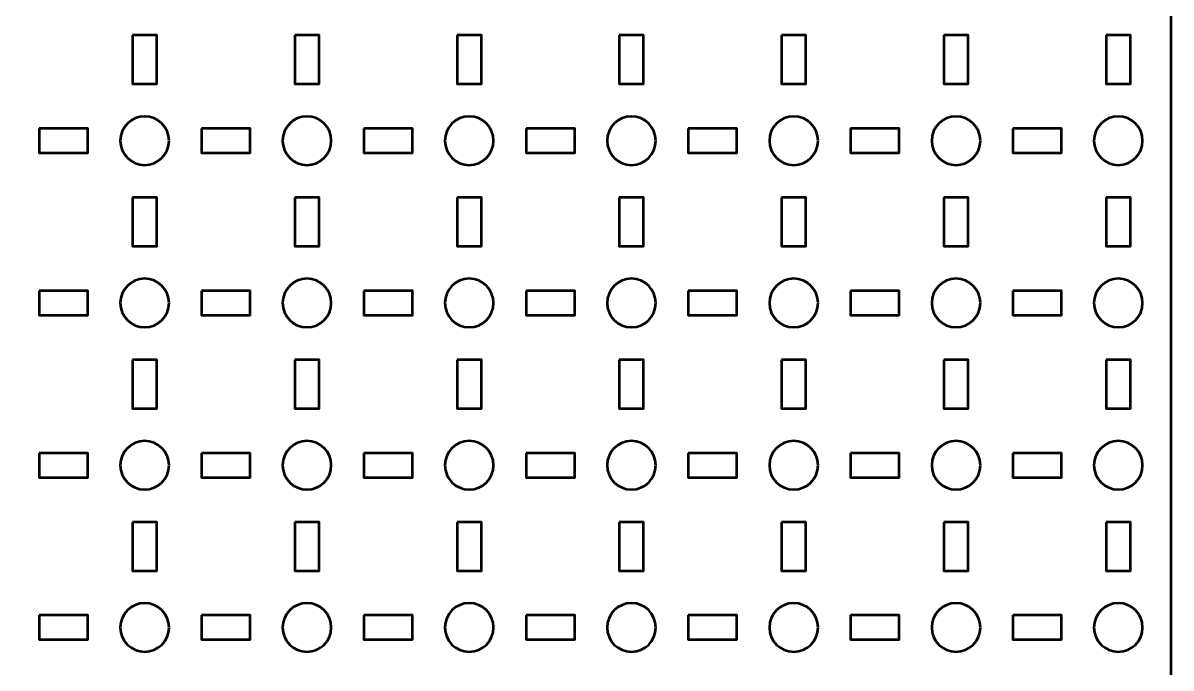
# Model space of a CAD drawing. Header units: centimetres. Extents: x -24.2 to 3.2, y -28.5 to 40.7.
# Drawn here: x -11 to 3.15, y 25.5 to 33.45 of the extents above; entities that cross this region are included whole.
import ezdxf

# ---------------------------------------------------------------- set-up
doc = ezdxf.new("R2010")
doc.units = ezdxf.units.CM
doc.header["$MEASUREMENT"] = 0
doc.layers.add('Layer 1', color=7, linetype='Continuous')

msp = doc.modelspace()

# ---------------------------------------------------------------- linework, layer by layer
at = {"layer": 'Layer 1', "lineweight": 53}
for points, knots in [([(-23.65008, 40.65002), (-23.65008, 40.65002), (2.6499, 40.65002), (2.6499, 40.65002), (2.6499, 40.65002), (2.9269, 40.65002), (3.14985, 40.42693), (3.14985, 40.14993), (3.14985, 40.14993), (3.14985, 40.14993), (3.14985, 13.84995), (3.14985, 13.84995), (3.14985, 13.84995), (3.14985, 13.57295), (2.9269, 13.35), (2.6499, 13.35), (2.6499, 13.35), (2.6499, 13.35), (-23.65008, 13.35), (-23.65008, 13.35), (-23.65008, 13.35), (-23.92708, 13.35), (-24.15017, 13.57295), (-24.15017, 13.84995), (-24.15017, 13.84995), (-24.15017, 13.84995), (-24.15017, 40.14993), (-24.15017, 40.14993), (-24.15017, 40.14993), (-24.15017, 40.42693), (-23.92708, 40.65002), (-23.65008, 40.65002)], [0, 0, 0, 0, 0.125, 0.125, 0.125, 0.125, 0.25, 0.25, 0.25, 0.25, 0.375, 0.375, 0.375, 0.375, 0.5, 0.5, 0.5, 0.5, 0.625, 0.625, 0.625, 0.625, 0.75, 0.75, 0.75, 0.75, 0.875, 0.875, 0.875, 0.875, 1, 1, 1, 1]), ([(-9.6502, 33.29997), (-9.6502, 33.29997), (-9.35019, 33.29997), (-9.35019, 33.29997), (-9.35019, 33.29997), (-9.35019, 33.29997), (-9.35019, 32.69996), (-9.35019, 32.69996), (-9.35019, 32.69996), (-9.35019, 32.69996), (-9.6502, 32.69996), (-9.6502, 32.69996), (-9.6502, 32.69996), (-9.6502, 32.69996), (-9.6502, 33.29997), (-9.6502, 33.29997)], [0, 0, 0, 0, 0.25, 0.25, 0.25, 0.25, 0.5, 0.5, 0.5, 0.5, 0.75, 0.75, 0.75, 0.75, 1, 1, 1, 1]), ([(-7.65009, 33.29997), (-7.65009, 33.29997), (-7.35008, 33.29997), (-7.35008, 33.29997), (-7.35008, 33.29997), (-7.35008, 33.29997), (-7.35008, 32.69996), (-7.35008, 32.69996), (-7.35008, 32.69996), (-7.35008, 32.69996), (-7.65009, 32.69996), (-7.65009, 32.69996), (-7.65009, 32.69996), (-7.65009, 32.69996), (-7.65009, 33.29997), (-7.65009, 33.29997)], [0, 0, 0, 0, 0.25, 0.25, 0.25, 0.25, 0.5, 0.5, 0.5, 0.5, 0.75, 0.75, 0.75, 0.75, 1, 1, 1, 1]), ([(-5.65015, 33.29997), (-5.65015, 33.29997), (-5.35015, 33.29997), (-5.35015, 33.29997), (-5.35015, 33.29997), (-5.35015, 33.29997), (-5.35015, 32.69996), (-5.35015, 32.69996), (-5.35015, 32.69996), (-5.35015, 32.69996), (-5.65015, 32.69996), (-5.65015, 32.69996), (-5.65015, 32.69996), (-5.65015, 32.69996), (-5.65015, 33.29997), (-5.65015, 33.29997)], [0, 0, 0, 0, 0.25, 0.25, 0.25, 0.25, 0.5, 0.5, 0.5, 0.5, 0.75, 0.75, 0.75, 0.75, 1, 1, 1, 1]), ([(-3.65008, 33.29997), (-3.65008, 33.29997), (-3.35008, 33.29997), (-3.35008, 33.29997), (-3.35008, 33.29997), (-3.35008, 33.29997), (-3.35008, 32.69996), (-3.35008, 32.69996), (-3.35008, 32.69996), (-3.35008, 32.69996), (-3.65008, 32.69996), (-3.65008, 32.69996), (-3.65008, 32.69996), (-3.65008, 32.69996), (-3.65008, 33.29997), (-3.65008, 33.29997)], [0, 0, 0, 0, 0.25, 0.25, 0.25, 0.25, 0.5, 0.5, 0.5, 0.5, 0.75, 0.75, 0.75, 0.75, 1, 1, 1, 1]), ([(-1.65011, 33.29997), (-1.65011, 33.29997), (-1.35011, 33.29997), (-1.35011, 33.29997), (-1.35011, 33.29997), (-1.35011, 33.29997), (-1.35011, 32.69996), (-1.35011, 32.69996), (-1.35011, 32.69996), (-1.35011, 32.69996), (-1.65011, 32.69996), (-1.65011, 32.69996), (-1.65011, 32.69996), (-1.65011, 32.69996), (-1.65011, 33.29997), (-1.65011, 33.29997)], [0, 0, 0, 0, 0.25, 0.25, 0.25, 0.25, 0.5, 0.5, 0.5, 0.5, 0.75, 0.75, 0.75, 0.75, 1, 1, 1, 1]), ([(0.34982, 33.29997), (0.34982, 33.29997), (0.64982, 33.29997), (0.64982, 33.29997), (0.64982, 33.29997), (0.64982, 33.29997), (0.64982, 32.69996), (0.64982, 32.69996), (0.64982, 32.69996), (0.64982, 32.69996), (0.34982, 32.69996), (0.34982, 32.69996), (0.34982, 32.69996), (0.34982, 32.69996), (0.34982, 33.29997), (0.34982, 33.29997)], [0, 0, 0, 0, 0.25, 0.25, 0.25, 0.25, 0.5, 0.5, 0.5, 0.5, 0.75, 0.75, 0.75, 0.75, 1, 1, 1, 1]), ([(2.34989, 33.29997), (2.34989, 33.29997), (2.6499, 33.29997), (2.6499, 33.29997), (2.6499, 33.29997), (2.6499, 33.29997), (2.6499, 32.69996), (2.6499, 32.69996), (2.6499, 32.69996), (2.6499, 32.69996), (2.34989, 32.69996), (2.34989, 32.69996), (2.34989, 32.69996), (2.34989, 32.69996), (2.34989, 33.29997), (2.34989, 33.29997)], [0, 0, 0, 0, 0.25, 0.25, 0.25, 0.25, 0.5, 0.5, 0.5, 0.5, 0.75, 0.75, 0.75, 0.75, 1, 1, 1, 1]), ([(-9.20012, 31.99995), (-9.20012, 31.83432), (-9.33446, 31.69994), (-9.50012, 31.69994), (-9.50012, 31.69994), (-9.66575, 31.69994), (-9.80013, 31.83432), (-9.80013, 31.99995), (-9.80013, 31.99995), (-9.80013, 32.16572), (-9.66575, 32.29995), (-9.50012, 32.29995), (-9.50012, 32.29995), (-9.33446, 32.29995), (-9.20012, 32.16572), (-9.20012, 31.99995)], [0, 0, 0, 0, 0.25, 0.25, 0.25, 0.25, 0.5, 0.5, 0.5, 0.5, 0.75, 0.75, 0.75, 0.75, 1, 1, 1, 1]), ([(-7.20015, 31.99995), (-7.20015, 31.83432), (-7.33439, 31.69994), (-7.50016, 31.69994), (-7.50016, 31.69994), (-7.66582, 31.69994), (-7.80016, 31.83432), (-7.80016, 31.99995), (-7.80016, 31.99995), (-7.80016, 32.16572), (-7.66582, 32.29995), (-7.50016, 32.29995), (-7.50016, 32.29995), (-7.33439, 32.29995), (-7.20015, 32.16572), (-7.20015, 31.99995)], [0, 0, 0, 0, 0.25, 0.25, 0.25, 0.25, 0.5, 0.5, 0.5, 0.5, 0.75, 0.75, 0.75, 0.75, 1, 1, 1, 1]), ([(-5.20008, 31.99995), (-5.20008, 31.83432), (-5.33445, 31.69994), (-5.50008, 31.69994), (-5.50008, 31.69994), (-5.66585, 31.69994), (-5.80008, 31.83432), (-5.80008, 31.99995), (-5.80008, 31.99995), (-5.80008, 32.16572), (-5.66585, 32.29995), (-5.50008, 32.29995), (-5.50008, 32.29995), (-5.33445, 32.29995), (-5.20008, 32.16572), (-5.20008, 31.99995)], [0, 0, 0, 0, 0.25, 0.25, 0.25, 0.25, 0.5, 0.5, 0.5, 0.5, 0.75, 0.75, 0.75, 0.75, 1, 1, 1, 1]), ([(-3.20015, 31.99995), (-3.20015, 31.83432), (-3.33449, 31.69994), (-3.50015, 31.69994), (-3.50015, 31.69994), (-3.66578, 31.69994), (-3.80015, 31.83432), (-3.80015, 31.99995), (-3.80015, 31.99995), (-3.80015, 32.16572), (-3.66578, 32.29995), (-3.50015, 32.29995), (-3.50015, 32.29995), (-3.33449, 32.29995), (-3.20015, 32.16572), (-3.20015, 31.99995)], [0, 0, 0, 0, 0.25, 0.25, 0.25, 0.25, 0.5, 0.5, 0.5, 0.5, 0.75, 0.75, 0.75, 0.75, 1, 1, 1, 1]), ([(-1.20018, 31.99995), (-1.20018, 31.83432), (-1.33441, 31.69994), (-1.50018, 31.69994), (-1.50018, 31.69994), (-1.66585, 31.69994), (-1.80018, 31.83432), (-1.80018, 31.99995), (-1.80018, 31.99995), (-1.80018, 32.16572), (-1.66585, 32.29995), (-1.50018, 32.29995), (-1.50018, 32.29995), (-1.33441, 32.29995), (-1.20018, 32.16572), (-1.20018, 31.99995)], [0, 0, 0, 0, 0.25, 0.25, 0.25, 0.25, 0.5, 0.5, 0.5, 0.5, 0.75, 0.75, 0.75, 0.75, 1, 1, 1, 1]), ([(0.79989, 31.99995), (0.79989, 31.83432), (0.66552, 31.69994), (0.49989, 31.69994), (0.49989, 31.69994), (0.33412, 31.69994), (0.19989, 31.83432), (0.19989, 31.99995), (0.19989, 31.99995), (0.19989, 32.16572), (0.33412, 32.29995), (0.49989, 32.29995), (0.49989, 32.29995), (0.66552, 32.29995), (0.79989, 32.16572), (0.79989, 31.99995)], [0, 0, 0, 0, 0.25, 0.25, 0.25, 0.25, 0.5, 0.5, 0.5, 0.5, 0.75, 0.75, 0.75, 0.75, 1, 1, 1, 1]), ([(2.79983, 31.99995), (2.79983, 31.83432), (2.66563, 31.69994), (2.49982, 31.69994), (2.49982, 31.69994), (2.3342, 31.69994), (2.19986, 31.83432), (2.19986, 31.99995), (2.19986, 31.99995), (2.19986, 32.16572), (2.3342, 32.29995), (2.49982, 32.29995), (2.49982, 32.29995), (2.66563, 32.29995), (2.79983, 32.16572), (2.79983, 31.99995)], [0, 0, 0, 0, 0.25, 0.25, 0.25, 0.25, 0.5, 0.5, 0.5, 0.5, 0.75, 0.75, 0.75, 0.75, 1, 1, 1, 1]), ([(-10.80014, 32.15002), (-10.80014, 32.15002), (-10.20014, 32.15002), (-10.20014, 32.15002), (-10.20014, 32.15002), (-10.20014, 32.15002), (-10.20014, 31.85002), (-10.20014, 31.85002), (-10.20014, 31.85002), (-10.20014, 31.85002), (-10.80014, 31.85002), (-10.80014, 31.85002), (-10.80014, 31.85002), (-10.80014, 31.85002), (-10.80014, 32.15002), (-10.80014, 32.15002)], [0, 0, 0, 0, 0.25, 0.25, 0.25, 0.25, 0.5, 0.5, 0.5, 0.5, 0.75, 0.75, 0.75, 0.75, 1, 1, 1, 1]), ([(-8.80007, 32.15002), (-8.80007, 32.15002), (-8.20007, 32.15002), (-8.20007, 32.15002), (-8.20007, 32.15002), (-8.20007, 32.15002), (-8.20007, 31.85002), (-8.20007, 31.85002), (-8.20007, 31.85002), (-8.20007, 31.85002), (-8.80007, 31.85002), (-8.80007, 31.85002), (-8.80007, 31.85002), (-8.80007, 31.85002), (-8.80007, 32.15002), (-8.80007, 32.15002)], [0, 0, 0, 0, 0.25, 0.25, 0.25, 0.25, 0.5, 0.5, 0.5, 0.5, 0.75, 0.75, 0.75, 0.75, 1, 1, 1, 1]), ([(-6.80014, 32.15002), (-6.80014, 32.15002), (-6.20013, 32.15002), (-6.20013, 32.15002), (-6.20013, 32.15002), (-6.20013, 32.15002), (-6.20013, 31.85002), (-6.20013, 31.85002), (-6.20013, 31.85002), (-6.20013, 31.85002), (-6.80014, 31.85002), (-6.80014, 31.85002), (-6.80014, 31.85002), (-6.80014, 31.85002), (-6.80014, 32.15002), (-6.80014, 32.15002)], [0, 0, 0, 0, 0.25, 0.25, 0.25, 0.25, 0.5, 0.5, 0.5, 0.5, 0.75, 0.75, 0.75, 0.75, 1, 1, 1, 1]), ([(-4.80017, 32.15002), (-4.80017, 32.15002), (-4.20017, 32.15002), (-4.20017, 32.15002), (-4.20017, 32.15002), (-4.20017, 32.15002), (-4.20017, 31.85002), (-4.20017, 31.85002), (-4.20017, 31.85002), (-4.20017, 31.85002), (-4.80017, 31.85002), (-4.80017, 31.85002), (-4.80017, 31.85002), (-4.80017, 31.85002), (-4.80017, 32.15002), (-4.80017, 32.15002)], [0, 0, 0, 0, 0.25, 0.25, 0.25, 0.25, 0.5, 0.5, 0.5, 0.5, 0.75, 0.75, 0.75, 0.75, 1, 1, 1, 1]), ([(-2.8001, 32.15002), (-2.8001, 32.15002), (-2.20009, 32.15002), (-2.20009, 32.15002), (-2.20009, 32.15002), (-2.20009, 32.15002), (-2.20009, 31.85002), (-2.20009, 31.85002), (-2.20009, 31.85002), (-2.20009, 31.85002), (-2.8001, 31.85002), (-2.8001, 31.85002), (-2.8001, 31.85002), (-2.8001, 31.85002), (-2.8001, 32.15002), (-2.8001, 32.15002)], [0, 0, 0, 0, 0.25, 0.25, 0.25, 0.25, 0.5, 0.5, 0.5, 0.5, 0.75, 0.75, 0.75, 0.75, 1, 1, 1, 1]), ([(-0.80013, 32.15002), (-0.80013, 32.15002), (-0.20013, 32.15002), (-0.20013, 32.15002), (-0.20013, 32.15002), (-0.20013, 32.15002), (-0.20013, 31.85002), (-0.20013, 31.85002), (-0.20013, 31.85002), (-0.20013, 31.85002), (-0.80013, 31.85002), (-0.80013, 31.85002), (-0.80013, 31.85002), (-0.80013, 31.85002), (-0.80013, 32.15002), (-0.80013, 32.15002)], [0, 0, 0, 0, 0.25, 0.25, 0.25, 0.25, 0.5, 0.5, 0.5, 0.5, 0.75, 0.75, 0.75, 0.75, 1, 1, 1, 1]), ([(1.19994, 32.15002), (1.19994, 32.15002), (1.79995, 32.15002), (1.79995, 32.15002), (1.79995, 32.15002), (1.79995, 32.15002), (1.79995, 31.85002), (1.79995, 31.85002), (1.79995, 31.85002), (1.79995, 31.85002), (1.19994, 31.85002), (1.19994, 31.85002), (1.19994, 31.85002), (1.19994, 31.85002), (1.19994, 32.15002), (1.19994, 32.15002)], [0, 0, 0, 0, 0.25, 0.25, 0.25, 0.25, 0.5, 0.5, 0.5, 0.5, 0.75, 0.75, 0.75, 0.75, 1, 1, 1, 1]), ([(-9.6502, 31.30004), (-9.6502, 31.30004), (-9.35019, 31.30004), (-9.35019, 31.30004), (-9.35019, 31.30004), (-9.35019, 31.30004), (-9.35019, 30.70003), (-9.35019, 30.70003), (-9.35019, 30.70003), (-9.35019, 30.70003), (-9.6502, 30.70003), (-9.6502, 30.70003), (-9.6502, 30.70003), (-9.6502, 30.70003), (-9.6502, 31.30004), (-9.6502, 31.30004)], [0, 0, 0, 0, 0.25, 0.25, 0.25, 0.25, 0.5, 0.5, 0.5, 0.5, 0.75, 0.75, 0.75, 0.75, 1, 1, 1, 1]), ([(-7.65009, 31.30004), (-7.65009, 31.30004), (-7.35008, 31.30004), (-7.35008, 31.30004), (-7.35008, 31.30004), (-7.35008, 31.30004), (-7.35008, 30.70003), (-7.35008, 30.70003), (-7.35008, 30.70003), (-7.35008, 30.70003), (-7.65009, 30.70003), (-7.65009, 30.70003), (-7.65009, 30.70003), (-7.65009, 30.70003), (-7.65009, 31.30004), (-7.65009, 31.30004)], [0, 0, 0, 0, 0.25, 0.25, 0.25, 0.25, 0.5, 0.5, 0.5, 0.5, 0.75, 0.75, 0.75, 0.75, 1, 1, 1, 1]), ([(-5.65015, 31.30004), (-5.65015, 31.30004), (-5.35015, 31.30004), (-5.35015, 31.30004), (-5.35015, 31.30004), (-5.35015, 31.30004), (-5.35015, 30.70003), (-5.35015, 30.70003), (-5.35015, 30.70003), (-5.35015, 30.70003), (-5.65015, 30.70003), (-5.65015, 30.70003), (-5.65015, 30.70003), (-5.65015, 30.70003), (-5.65015, 31.30004), (-5.65015, 31.30004)], [0, 0, 0, 0, 0.25, 0.25, 0.25, 0.25, 0.5, 0.5, 0.5, 0.5, 0.75, 0.75, 0.75, 0.75, 1, 1, 1, 1]), ([(-3.65008, 31.30004), (-3.65008, 31.30004), (-3.35008, 31.30004), (-3.35008, 31.30004), (-3.35008, 31.30004), (-3.35008, 31.30004), (-3.35008, 30.70003), (-3.35008, 30.70003), (-3.35008, 30.70003), (-3.35008, 30.70003), (-3.65008, 30.70003), (-3.65008, 30.70003), (-3.65008, 30.70003), (-3.65008, 30.70003), (-3.65008, 31.30004), (-3.65008, 31.30004)], [0, 0, 0, 0, 0.25, 0.25, 0.25, 0.25, 0.5, 0.5, 0.5, 0.5, 0.75, 0.75, 0.75, 0.75, 1, 1, 1, 1]), ([(-1.65011, 31.30004), (-1.65011, 31.30004), (-1.35011, 31.30004), (-1.35011, 31.30004), (-1.35011, 31.30004), (-1.35011, 31.30004), (-1.35011, 30.70003), (-1.35011, 30.70003), (-1.35011, 30.70003), (-1.35011, 30.70003), (-1.65011, 30.70003), (-1.65011, 30.70003), (-1.65011, 30.70003), (-1.65011, 30.70003), (-1.65011, 31.30004), (-1.65011, 31.30004)], [0, 0, 0, 0, 0.25, 0.25, 0.25, 0.25, 0.5, 0.5, 0.5, 0.5, 0.75, 0.75, 0.75, 0.75, 1, 1, 1, 1]), ([(0.34982, 31.30004), (0.34982, 31.30004), (0.64982, 31.30004), (0.64982, 31.30004), (0.64982, 31.30004), (0.64982, 31.30004), (0.64982, 30.70003), (0.64982, 30.70003), (0.64982, 30.70003), (0.64982, 30.70003), (0.34982, 30.70003), (0.34982, 30.70003), (0.34982, 30.70003), (0.34982, 30.70003), (0.34982, 31.30004), (0.34982, 31.30004)], [0, 0, 0, 0, 0.25, 0.25, 0.25, 0.25, 0.5, 0.5, 0.5, 0.5, 0.75, 0.75, 0.75, 0.75, 1, 1, 1, 1]), ([(2.34989, 31.30004), (2.34989, 31.30004), (2.6499, 31.30004), (2.6499, 31.30004), (2.6499, 31.30004), (2.6499, 31.30004), (2.6499, 30.70003), (2.6499, 30.70003), (2.6499, 30.70003), (2.6499, 30.70003), (2.34989, 30.70003), (2.34989, 30.70003), (2.34989, 30.70003), (2.34989, 30.70003), (2.34989, 31.30004), (2.34989, 31.30004)], [0, 0, 0, 0, 0.25, 0.25, 0.25, 0.25, 0.5, 0.5, 0.5, 0.5, 0.75, 0.75, 0.75, 0.75, 1, 1, 1, 1]), ([(-9.20012, 29.99998), (-9.20012, 29.83435), (-9.33446, 29.70001), (-9.50012, 29.70001), (-9.50012, 29.70001), (-9.66575, 29.70001), (-9.80013, 29.83435), (-9.80013, 29.99998), (-9.80013, 29.99998), (-9.80013, 30.16564), (-9.66575, 30.29998), (-9.50012, 30.29998), (-9.50012, 30.29998), (-9.33446, 30.29998), (-9.20012, 30.16564), (-9.20012, 29.99998)], [0, 0, 0, 0, 0.25, 0.25, 0.25, 0.25, 0.5, 0.5, 0.5, 0.5, 0.75, 0.75, 0.75, 0.75, 1, 1, 1, 1]), ([(-7.20015, 29.99998), (-7.20015, 29.83435), (-7.33439, 29.70001), (-7.50016, 29.70001), (-7.50016, 29.70001), (-7.66582, 29.70001), (-7.80016, 29.83435), (-7.80016, 29.99998), (-7.80016, 29.99998), (-7.80016, 30.16564), (-7.66582, 30.29998), (-7.50016, 30.29998), (-7.50016, 30.29998), (-7.33439, 30.29998), (-7.20015, 30.16564), (-7.20015, 29.99998)], [0, 0, 0, 0, 0.25, 0.25, 0.25, 0.25, 0.5, 0.5, 0.5, 0.5, 0.75, 0.75, 0.75, 0.75, 1, 1, 1, 1]), ([(-5.20008, 29.99998), (-5.20008, 29.83435), (-5.33445, 29.70001), (-5.50008, 29.70001), (-5.50008, 29.70001), (-5.66585, 29.70001), (-5.80008, 29.83435), (-5.80008, 29.99998), (-5.80008, 29.99998), (-5.80008, 30.16564), (-5.66585, 30.29998), (-5.50008, 30.29998), (-5.50008, 30.29998), (-5.33445, 30.29998), (-5.20008, 30.16564), (-5.20008, 29.99998)], [0, 0, 0, 0, 0.25, 0.25, 0.25, 0.25, 0.5, 0.5, 0.5, 0.5, 0.75, 0.75, 0.75, 0.75, 1, 1, 1, 1]), ([(-3.20015, 29.99998), (-3.20015, 29.83435), (-3.33449, 29.70001), (-3.50015, 29.70001), (-3.50015, 29.70001), (-3.66578, 29.70001), (-3.80015, 29.83435), (-3.80015, 29.99998), (-3.80015, 29.99998), (-3.80015, 30.16564), (-3.66578, 30.29998), (-3.50015, 30.29998), (-3.50015, 30.29998), (-3.33449, 30.29998), (-3.20015, 30.16564), (-3.20015, 29.99998)], [0, 0, 0, 0, 0.25, 0.25, 0.25, 0.25, 0.5, 0.5, 0.5, 0.5, 0.75, 0.75, 0.75, 0.75, 1, 1, 1, 1]), ([(-1.20018, 29.99998), (-1.20018, 29.83435), (-1.33441, 29.70001), (-1.50018, 29.70001), (-1.50018, 29.70001), (-1.66585, 29.70001), (-1.80018, 29.83435), (-1.80018, 29.99998), (-1.80018, 29.99998), (-1.80018, 30.16564), (-1.66585, 30.29998), (-1.50018, 30.29998), (-1.50018, 30.29998), (-1.33441, 30.29998), (-1.20018, 30.16564), (-1.20018, 29.99998)], [0, 0, 0, 0, 0.25, 0.25, 0.25, 0.25, 0.5, 0.5, 0.5, 0.5, 0.75, 0.75, 0.75, 0.75, 1, 1, 1, 1]), ([(0.79989, 29.99998), (0.79989, 29.83435), (0.66552, 29.70001), (0.49989, 29.70001), (0.49989, 29.70001), (0.33412, 29.70001), (0.19989, 29.83435), (0.19989, 29.99998), (0.19989, 29.99998), (0.19989, 30.16564), (0.33412, 30.29998), (0.49989, 30.29998), (0.49989, 30.29998), (0.66552, 30.29998), (0.79989, 30.16564), (0.79989, 29.99998)], [0, 0, 0, 0, 0.25, 0.25, 0.25, 0.25, 0.5, 0.5, 0.5, 0.5, 0.75, 0.75, 0.75, 0.75, 1, 1, 1, 1]), ([(2.79983, 29.99998), (2.79983, 29.83435), (2.66563, 29.70001), (2.49982, 29.70001), (2.49982, 29.70001), (2.3342, 29.70001), (2.19986, 29.83435), (2.19986, 29.99998), (2.19986, 29.99998), (2.19986, 30.16564), (2.3342, 30.29998), (2.49982, 30.29998), (2.49982, 30.29998), (2.66563, 30.29998), (2.79983, 30.16564), (2.79983, 29.99998)], [0, 0, 0, 0, 0.25, 0.25, 0.25, 0.25, 0.5, 0.5, 0.5, 0.5, 0.75, 0.75, 0.75, 0.75, 1, 1, 1, 1]), ([(-10.80014, 30.14991), (-10.80014, 30.14991), (-10.20014, 30.14991), (-10.20014, 30.14991), (-10.20014, 30.14991), (-10.20014, 30.14991), (-10.20014, 29.84991), (-10.20014, 29.84991), (-10.20014, 29.84991), (-10.20014, 29.84991), (-10.80014, 29.84991), (-10.80014, 29.84991), (-10.80014, 29.84991), (-10.80014, 29.84991), (-10.80014, 30.14991), (-10.80014, 30.14991)], [0, 0, 0, 0, 0.25, 0.25, 0.25, 0.25, 0.5, 0.5, 0.5, 0.5, 0.75, 0.75, 0.75, 0.75, 1, 1, 1, 1]), ([(-8.80007, 30.14991), (-8.80007, 30.14991), (-8.20007, 30.14991), (-8.20007, 30.14991), (-8.20007, 30.14991), (-8.20007, 30.14991), (-8.20007, 29.84991), (-8.20007, 29.84991), (-8.20007, 29.84991), (-8.20007, 29.84991), (-8.80007, 29.84991), (-8.80007, 29.84991), (-8.80007, 29.84991), (-8.80007, 29.84991), (-8.80007, 30.14991), (-8.80007, 30.14991)], [0, 0, 0, 0, 0.25, 0.25, 0.25, 0.25, 0.5, 0.5, 0.5, 0.5, 0.75, 0.75, 0.75, 0.75, 1, 1, 1, 1]), ([(-6.80014, 30.14991), (-6.80014, 30.14991), (-6.20013, 30.14991), (-6.20013, 30.14991), (-6.20013, 30.14991), (-6.20013, 30.14991), (-6.20013, 29.84991), (-6.20013, 29.84991), (-6.20013, 29.84991), (-6.20013, 29.84991), (-6.80014, 29.84991), (-6.80014, 29.84991), (-6.80014, 29.84991), (-6.80014, 29.84991), (-6.80014, 30.14991), (-6.80014, 30.14991)], [0, 0, 0, 0, 0.25, 0.25, 0.25, 0.25, 0.5, 0.5, 0.5, 0.5, 0.75, 0.75, 0.75, 0.75, 1, 1, 1, 1]), ([(-4.80017, 30.14991), (-4.80017, 30.14991), (-4.20017, 30.14991), (-4.20017, 30.14991), (-4.20017, 30.14991), (-4.20017, 30.14991), (-4.20017, 29.84991), (-4.20017, 29.84991), (-4.20017, 29.84991), (-4.20017, 29.84991), (-4.80017, 29.84991), (-4.80017, 29.84991), (-4.80017, 29.84991), (-4.80017, 29.84991), (-4.80017, 30.14991), (-4.80017, 30.14991)], [0, 0, 0, 0, 0.25, 0.25, 0.25, 0.25, 0.5, 0.5, 0.5, 0.5, 0.75, 0.75, 0.75, 0.75, 1, 1, 1, 1]), ([(-2.8001, 30.14991), (-2.8001, 30.14991), (-2.20009, 30.14991), (-2.20009, 30.14991), (-2.20009, 30.14991), (-2.20009, 30.14991), (-2.20009, 29.84991), (-2.20009, 29.84991), (-2.20009, 29.84991), (-2.20009, 29.84991), (-2.8001, 29.84991), (-2.8001, 29.84991), (-2.8001, 29.84991), (-2.8001, 29.84991), (-2.8001, 30.14991), (-2.8001, 30.14991)], [0, 0, 0, 0, 0.25, 0.25, 0.25, 0.25, 0.5, 0.5, 0.5, 0.5, 0.75, 0.75, 0.75, 0.75, 1, 1, 1, 1]), ([(-0.80013, 30.14991), (-0.80013, 30.14991), (-0.20013, 30.14991), (-0.20013, 30.14991), (-0.20013, 30.14991), (-0.20013, 30.14991), (-0.20013, 29.84991), (-0.20013, 29.84991), (-0.20013, 29.84991), (-0.20013, 29.84991), (-0.80013, 29.84991), (-0.80013, 29.84991), (-0.80013, 29.84991), (-0.80013, 29.84991), (-0.80013, 30.14991), (-0.80013, 30.14991)], [0, 0, 0, 0, 0.25, 0.25, 0.25, 0.25, 0.5, 0.5, 0.5, 0.5, 0.75, 0.75, 0.75, 0.75, 1, 1, 1, 1]), ([(1.19994, 30.14991), (1.19994, 30.14991), (1.79995, 30.14991), (1.79995, 30.14991), (1.79995, 30.14991), (1.79995, 30.14991), (1.79995, 29.84991), (1.79995, 29.84991), (1.79995, 29.84991), (1.79995, 29.84991), (1.19994, 29.84991), (1.19994, 29.84991), (1.19994, 29.84991), (1.19994, 29.84991), (1.19994, 30.14991), (1.19994, 30.14991)], [0, 0, 0, 0, 0.25, 0.25, 0.25, 0.25, 0.5, 0.5, 0.5, 0.5, 0.75, 0.75, 0.75, 0.75, 1, 1, 1, 1]), ([(-9.6502, 29.29996), (-9.6502, 29.29996), (-9.35019, 29.29996), (-9.35019, 29.29996), (-9.35019, 29.29996), (-9.35019, 29.29996), (-9.35019, 28.69996), (-9.35019, 28.69996), (-9.35019, 28.69996), (-9.35019, 28.69996), (-9.6502, 28.69996), (-9.6502, 28.69996), (-9.6502, 28.69996), (-9.6502, 28.69996), (-9.6502, 29.29996), (-9.6502, 29.29996)], [0, 0, 0, 0, 0.25, 0.25, 0.25, 0.25, 0.5, 0.5, 0.5, 0.5, 0.75, 0.75, 0.75, 0.75, 1, 1, 1, 1]), ([(-7.65009, 29.29996), (-7.65009, 29.29996), (-7.35008, 29.29996), (-7.35008, 29.29996), (-7.35008, 29.29996), (-7.35008, 29.29996), (-7.35008, 28.69996), (-7.35008, 28.69996), (-7.35008, 28.69996), (-7.35008, 28.69996), (-7.65009, 28.69996), (-7.65009, 28.69996), (-7.65009, 28.69996), (-7.65009, 28.69996), (-7.65009, 29.29996), (-7.65009, 29.29996)], [0, 0, 0, 0, 0.25, 0.25, 0.25, 0.25, 0.5, 0.5, 0.5, 0.5, 0.75, 0.75, 0.75, 0.75, 1, 1, 1, 1]), ([(-5.65015, 29.29996), (-5.65015, 29.29996), (-5.35015, 29.29996), (-5.35015, 29.29996), (-5.35015, 29.29996), (-5.35015, 29.29996), (-5.35015, 28.69996), (-5.35015, 28.69996), (-5.35015, 28.69996), (-5.35015, 28.69996), (-5.65015, 28.69996), (-5.65015, 28.69996), (-5.65015, 28.69996), (-5.65015, 28.69996), (-5.65015, 29.29996), (-5.65015, 29.29996)], [0, 0, 0, 0, 0.25, 0.25, 0.25, 0.25, 0.5, 0.5, 0.5, 0.5, 0.75, 0.75, 0.75, 0.75, 1, 1, 1, 1]), ([(-3.65008, 29.29996), (-3.65008, 29.29996), (-3.35008, 29.29996), (-3.35008, 29.29996), (-3.35008, 29.29996), (-3.35008, 29.29996), (-3.35008, 28.69996), (-3.35008, 28.69996), (-3.35008, 28.69996), (-3.35008, 28.69996), (-3.65008, 28.69996), (-3.65008, 28.69996), (-3.65008, 28.69996), (-3.65008, 28.69996), (-3.65008, 29.29996), (-3.65008, 29.29996)], [0, 0, 0, 0, 0.25, 0.25, 0.25, 0.25, 0.5, 0.5, 0.5, 0.5, 0.75, 0.75, 0.75, 0.75, 1, 1, 1, 1]), ([(-1.65011, 29.29996), (-1.65011, 29.29996), (-1.35011, 29.29996), (-1.35011, 29.29996), (-1.35011, 29.29996), (-1.35011, 29.29996), (-1.35011, 28.69996), (-1.35011, 28.69996), (-1.35011, 28.69996), (-1.35011, 28.69996), (-1.65011, 28.69996), (-1.65011, 28.69996), (-1.65011, 28.69996), (-1.65011, 28.69996), (-1.65011, 29.29996), (-1.65011, 29.29996)], [0, 0, 0, 0, 0.25, 0.25, 0.25, 0.25, 0.5, 0.5, 0.5, 0.5, 0.75, 0.75, 0.75, 0.75, 1, 1, 1, 1]), ([(0.34982, 29.29996), (0.34982, 29.29996), (0.64982, 29.29996), (0.64982, 29.29996), (0.64982, 29.29996), (0.64982, 29.29996), (0.64982, 28.69996), (0.64982, 28.69996), (0.64982, 28.69996), (0.64982, 28.69996), (0.34982, 28.69996), (0.34982, 28.69996), (0.34982, 28.69996), (0.34982, 28.69996), (0.34982, 29.29996), (0.34982, 29.29996)], [0, 0, 0, 0, 0.25, 0.25, 0.25, 0.25, 0.5, 0.5, 0.5, 0.5, 0.75, 0.75, 0.75, 0.75, 1, 1, 1, 1]), ([(2.34989, 29.29996), (2.34989, 29.29996), (2.6499, 29.29996), (2.6499, 29.29996), (2.6499, 29.29996), (2.6499, 29.29996), (2.6499, 28.69996), (2.6499, 28.69996), (2.6499, 28.69996), (2.6499, 28.69996), (2.34989, 28.69996), (2.34989, 28.69996), (2.34989, 28.69996), (2.34989, 28.69996), (2.34989, 29.29996), (2.34989, 29.29996)], [0, 0, 0, 0, 0.25, 0.25, 0.25, 0.25, 0.5, 0.5, 0.5, 0.5, 0.75, 0.75, 0.75, 0.75, 1, 1, 1, 1]), ([(-9.20012, 27.99991), (-9.20012, 27.83428), (-9.33446, 27.6999), (-9.50012, 27.6999), (-9.50012, 27.6999), (-9.66575, 27.6999), (-9.80013, 27.83428), (-9.80013, 27.99991), (-9.80013, 27.99991), (-9.80013, 28.16568), (-9.66575, 28.29991), (-9.50012, 28.29991), (-9.50012, 28.29991), (-9.33446, 28.29991), (-9.20012, 28.16568), (-9.20012, 27.99991)], [0, 0, 0, 0, 0.25, 0.25, 0.25, 0.25, 0.5, 0.5, 0.5, 0.5, 0.75, 0.75, 0.75, 0.75, 1, 1, 1, 1]), ([(-7.20015, 27.99991), (-7.20015, 27.83428), (-7.33439, 27.6999), (-7.50016, 27.6999), (-7.50016, 27.6999), (-7.66582, 27.6999), (-7.80016, 27.83428), (-7.80016, 27.99991), (-7.80016, 27.99991), (-7.80016, 28.16568), (-7.66582, 28.29991), (-7.50016, 28.29991), (-7.50016, 28.29991), (-7.33439, 28.29991), (-7.20015, 28.16568), (-7.20015, 27.99991)], [0, 0, 0, 0, 0.25, 0.25, 0.25, 0.25, 0.5, 0.5, 0.5, 0.5, 0.75, 0.75, 0.75, 0.75, 1, 1, 1, 1]), ([(-5.20008, 27.99991), (-5.20008, 27.83428), (-5.33445, 27.6999), (-5.50008, 27.6999), (-5.50008, 27.6999), (-5.66585, 27.6999), (-5.80008, 27.83428), (-5.80008, 27.99991), (-5.80008, 27.99991), (-5.80008, 28.16568), (-5.66585, 28.29991), (-5.50008, 28.29991), (-5.50008, 28.29991), (-5.33445, 28.29991), (-5.20008, 28.16568), (-5.20008, 27.99991)], [0, 0, 0, 0, 0.25, 0.25, 0.25, 0.25, 0.5, 0.5, 0.5, 0.5, 0.75, 0.75, 0.75, 0.75, 1, 1, 1, 1]), ([(-3.20015, 27.99991), (-3.20015, 27.83428), (-3.33449, 27.6999), (-3.50015, 27.6999), (-3.50015, 27.6999), (-3.66578, 27.6999), (-3.80015, 27.83428), (-3.80015, 27.99991), (-3.80015, 27.99991), (-3.80015, 28.16568), (-3.66578, 28.29991), (-3.50015, 28.29991), (-3.50015, 28.29991), (-3.33449, 28.29991), (-3.20015, 28.16568), (-3.20015, 27.99991)], [0, 0, 0, 0, 0.25, 0.25, 0.25, 0.25, 0.5, 0.5, 0.5, 0.5, 0.75, 0.75, 0.75, 0.75, 1, 1, 1, 1]), ([(-1.20018, 27.99991), (-1.20018, 27.83428), (-1.33441, 27.6999), (-1.50018, 27.6999), (-1.50018, 27.6999), (-1.66585, 27.6999), (-1.80018, 27.83428), (-1.80018, 27.99991), (-1.80018, 27.99991), (-1.80018, 28.16568), (-1.66585, 28.29991), (-1.50018, 28.29991), (-1.50018, 28.29991), (-1.33441, 28.29991), (-1.20018, 28.16568), (-1.20018, 27.99991)], [0, 0, 0, 0, 0.25, 0.25, 0.25, 0.25, 0.5, 0.5, 0.5, 0.5, 0.75, 0.75, 0.75, 0.75, 1, 1, 1, 1]), ([(0.79989, 27.99991), (0.79989, 27.83428), (0.66552, 27.6999), (0.49989, 27.6999), (0.49989, 27.6999), (0.33412, 27.6999), (0.19989, 27.83428), (0.19989, 27.99991), (0.19989, 27.99991), (0.19989, 28.16568), (0.33412, 28.29991), (0.49989, 28.29991), (0.49989, 28.29991), (0.66552, 28.29991), (0.79989, 28.16568), (0.79989, 27.99991)], [0, 0, 0, 0, 0.25, 0.25, 0.25, 0.25, 0.5, 0.5, 0.5, 0.5, 0.75, 0.75, 0.75, 0.75, 1, 1, 1, 1]), ([(2.79983, 27.99991), (2.79983, 27.83428), (2.66563, 27.6999), (2.49982, 27.6999), (2.49982, 27.6999), (2.3342, 27.6999), (2.19986, 27.83428), (2.19986, 27.99991), (2.19986, 27.99991), (2.19986, 28.16568), (2.3342, 28.29991), (2.49982, 28.29991), (2.49982, 28.29991), (2.66563, 28.29991), (2.79983, 28.16568), (2.79983, 27.99991)], [0, 0, 0, 0, 0.25, 0.25, 0.25, 0.25, 0.5, 0.5, 0.5, 0.5, 0.75, 0.75, 0.75, 0.75, 1, 1, 1, 1]), ([(-10.80014, 28.14998), (-10.80014, 28.14998), (-10.20014, 28.14998), (-10.20014, 28.14998), (-10.20014, 28.14998), (-10.20014, 28.14998), (-10.20014, 27.84998), (-10.20014, 27.84998), (-10.20014, 27.84998), (-10.20014, 27.84998), (-10.80014, 27.84998), (-10.80014, 27.84998), (-10.80014, 27.84998), (-10.80014, 27.84998), (-10.80014, 28.14998), (-10.80014, 28.14998)], [0, 0, 0, 0, 0.25, 0.25, 0.25, 0.25, 0.5, 0.5, 0.5, 0.5, 0.75, 0.75, 0.75, 0.75, 1, 1, 1, 1]), ([(-8.80007, 28.14998), (-8.80007, 28.14998), (-8.20007, 28.14998), (-8.20007, 28.14998), (-8.20007, 28.14998), (-8.20007, 28.14998), (-8.20007, 27.84998), (-8.20007, 27.84998), (-8.20007, 27.84998), (-8.20007, 27.84998), (-8.80007, 27.84998), (-8.80007, 27.84998), (-8.80007, 27.84998), (-8.80007, 27.84998), (-8.80007, 28.14998), (-8.80007, 28.14998)], [0, 0, 0, 0, 0.25, 0.25, 0.25, 0.25, 0.5, 0.5, 0.5, 0.5, 0.75, 0.75, 0.75, 0.75, 1, 1, 1, 1]), ([(-6.80014, 28.14998), (-6.80014, 28.14998), (-6.20013, 28.14998), (-6.20013, 28.14998), (-6.20013, 28.14998), (-6.20013, 28.14998), (-6.20013, 27.84998), (-6.20013, 27.84998), (-6.20013, 27.84998), (-6.20013, 27.84998), (-6.80014, 27.84998), (-6.80014, 27.84998), (-6.80014, 27.84998), (-6.80014, 27.84998), (-6.80014, 28.14998), (-6.80014, 28.14998)], [0, 0, 0, 0, 0.25, 0.25, 0.25, 0.25, 0.5, 0.5, 0.5, 0.5, 0.75, 0.75, 0.75, 0.75, 1, 1, 1, 1]), ([(-4.80017, 28.14998), (-4.80017, 28.14998), (-4.20017, 28.14998), (-4.20017, 28.14998), (-4.20017, 28.14998), (-4.20017, 28.14998), (-4.20017, 27.84998), (-4.20017, 27.84998), (-4.20017, 27.84998), (-4.20017, 27.84998), (-4.80017, 27.84998), (-4.80017, 27.84998), (-4.80017, 27.84998), (-4.80017, 27.84998), (-4.80017, 28.14998), (-4.80017, 28.14998)], [0, 0, 0, 0, 0.25, 0.25, 0.25, 0.25, 0.5, 0.5, 0.5, 0.5, 0.75, 0.75, 0.75, 0.75, 1, 1, 1, 1]), ([(-2.8001, 28.14998), (-2.8001, 28.14998), (-2.20009, 28.14998), (-2.20009, 28.14998), (-2.20009, 28.14998), (-2.20009, 28.14998), (-2.20009, 27.84998), (-2.20009, 27.84998), (-2.20009, 27.84998), (-2.20009, 27.84998), (-2.8001, 27.84998), (-2.8001, 27.84998), (-2.8001, 27.84998), (-2.8001, 27.84998), (-2.8001, 28.14998), (-2.8001, 28.14998)], [0, 0, 0, 0, 0.25, 0.25, 0.25, 0.25, 0.5, 0.5, 0.5, 0.5, 0.75, 0.75, 0.75, 0.75, 1, 1, 1, 1]), ([(-0.80013, 28.14998), (-0.80013, 28.14998), (-0.20013, 28.14998), (-0.20013, 28.14998), (-0.20013, 28.14998), (-0.20013, 28.14998), (-0.20013, 27.84998), (-0.20013, 27.84998), (-0.20013, 27.84998), (-0.20013, 27.84998), (-0.80013, 27.84998), (-0.80013, 27.84998), (-0.80013, 27.84998), (-0.80013, 27.84998), (-0.80013, 28.14998), (-0.80013, 28.14998)], [0, 0, 0, 0, 0.25, 0.25, 0.25, 0.25, 0.5, 0.5, 0.5, 0.5, 0.75, 0.75, 0.75, 0.75, 1, 1, 1, 1]), ([(1.19994, 28.14998), (1.19994, 28.14998), (1.79995, 28.14998), (1.79995, 28.14998), (1.79995, 28.14998), (1.79995, 28.14998), (1.79995, 27.84998), (1.79995, 27.84998), (1.79995, 27.84998), (1.79995, 27.84998), (1.19994, 27.84998), (1.19994, 27.84998), (1.19994, 27.84998), (1.19994, 27.84998), (1.19994, 28.14998), (1.19994, 28.14998)], [0, 0, 0, 0, 0.25, 0.25, 0.25, 0.25, 0.5, 0.5, 0.5, 0.5, 0.75, 0.75, 0.75, 0.75, 1, 1, 1, 1]), ([(-9.6502, 27.29999), (-9.6502, 27.29999), (-9.35019, 27.29999), (-9.35019, 27.29999), (-9.35019, 27.29999), (-9.35019, 27.29999), (-9.35019, 26.69999), (-9.35019, 26.69999), (-9.35019, 26.69999), (-9.35019, 26.69999), (-9.6502, 26.69999), (-9.6502, 26.69999), (-9.6502, 26.69999), (-9.6502, 26.69999), (-9.6502, 27.29999), (-9.6502, 27.29999)], [0, 0, 0, 0, 0.25, 0.25, 0.25, 0.25, 0.5, 0.5, 0.5, 0.5, 0.75, 0.75, 0.75, 0.75, 1, 1, 1, 1]), ([(-7.65009, 27.29999), (-7.65009, 27.29999), (-7.35008, 27.29999), (-7.35008, 27.29999), (-7.35008, 27.29999), (-7.35008, 27.29999), (-7.35008, 26.69999), (-7.35008, 26.69999), (-7.35008, 26.69999), (-7.35008, 26.69999), (-7.65009, 26.69999), (-7.65009, 26.69999), (-7.65009, 26.69999), (-7.65009, 26.69999), (-7.65009, 27.29999), (-7.65009, 27.29999)], [0, 0, 0, 0, 0.25, 0.25, 0.25, 0.25, 0.5, 0.5, 0.5, 0.5, 0.75, 0.75, 0.75, 0.75, 1, 1, 1, 1]), ([(-5.65015, 27.29999), (-5.65015, 27.29999), (-5.35015, 27.29999), (-5.35015, 27.29999), (-5.35015, 27.29999), (-5.35015, 27.29999), (-5.35015, 26.69999), (-5.35015, 26.69999), (-5.35015, 26.69999), (-5.35015, 26.69999), (-5.65015, 26.69999), (-5.65015, 26.69999), (-5.65015, 26.69999), (-5.65015, 26.69999), (-5.65015, 27.29999), (-5.65015, 27.29999)], [0, 0, 0, 0, 0.25, 0.25, 0.25, 0.25, 0.5, 0.5, 0.5, 0.5, 0.75, 0.75, 0.75, 0.75, 1, 1, 1, 1]), ([(-3.65008, 27.29999), (-3.65008, 27.29999), (-3.35008, 27.29999), (-3.35008, 27.29999), (-3.35008, 27.29999), (-3.35008, 27.29999), (-3.35008, 26.69999), (-3.35008, 26.69999), (-3.35008, 26.69999), (-3.35008, 26.69999), (-3.65008, 26.69999), (-3.65008, 26.69999), (-3.65008, 26.69999), (-3.65008, 26.69999), (-3.65008, 27.29999), (-3.65008, 27.29999)], [0, 0, 0, 0, 0.25, 0.25, 0.25, 0.25, 0.5, 0.5, 0.5, 0.5, 0.75, 0.75, 0.75, 0.75, 1, 1, 1, 1]), ([(-1.65011, 27.29999), (-1.65011, 27.29999), (-1.35011, 27.29999), (-1.35011, 27.29999), (-1.35011, 27.29999), (-1.35011, 27.29999), (-1.35011, 26.69999), (-1.35011, 26.69999), (-1.35011, 26.69999), (-1.35011, 26.69999), (-1.65011, 26.69999), (-1.65011, 26.69999), (-1.65011, 26.69999), (-1.65011, 26.69999), (-1.65011, 27.29999), (-1.65011, 27.29999)], [0, 0, 0, 0, 0.25, 0.25, 0.25, 0.25, 0.5, 0.5, 0.5, 0.5, 0.75, 0.75, 0.75, 0.75, 1, 1, 1, 1]), ([(0.34982, 27.29999), (0.34982, 27.29999), (0.64982, 27.29999), (0.64982, 27.29999), (0.64982, 27.29999), (0.64982, 27.29999), (0.64982, 26.69999), (0.64982, 26.69999), (0.64982, 26.69999), (0.64982, 26.69999), (0.34982, 26.69999), (0.34982, 26.69999), (0.34982, 26.69999), (0.34982, 26.69999), (0.34982, 27.29999), (0.34982, 27.29999)], [0, 0, 0, 0, 0.25, 0.25, 0.25, 0.25, 0.5, 0.5, 0.5, 0.5, 0.75, 0.75, 0.75, 0.75, 1, 1, 1, 1]), ([(2.34989, 27.29999), (2.34989, 27.29999), (2.6499, 27.29999), (2.6499, 27.29999), (2.6499, 27.29999), (2.6499, 27.29999), (2.6499, 26.69999), (2.6499, 26.69999), (2.6499, 26.69999), (2.6499, 26.69999), (2.34989, 26.69999), (2.34989, 26.69999), (2.34989, 26.69999), (2.34989, 26.69999), (2.34989, 27.29999), (2.34989, 27.29999)], [0, 0, 0, 0, 0.25, 0.25, 0.25, 0.25, 0.5, 0.5, 0.5, 0.5, 0.75, 0.75, 0.75, 0.75, 1, 1, 1, 1]), ([(-9.20012, 25.99997), (-9.20012, 25.83431), (-9.33446, 25.69997), (-9.50012, 25.69997), (-9.50012, 25.69997), (-9.66575, 25.69997), (-9.80013, 25.83431), (-9.80013, 25.99997), (-9.80013, 25.99997), (-9.80013, 26.1656), (-9.66575, 26.29998), (-9.50012, 26.29998), (-9.50012, 26.29998), (-9.33446, 26.29998), (-9.20012, 26.1656), (-9.20012, 25.99997)], [0, 0, 0, 0, 0.25, 0.25, 0.25, 0.25, 0.5, 0.5, 0.5, 0.5, 0.75, 0.75, 0.75, 0.75, 1, 1, 1, 1]), ([(-7.20015, 25.99997), (-7.20015, 25.83431), (-7.33439, 25.69997), (-7.50016, 25.69997), (-7.50016, 25.69997), (-7.66582, 25.69997), (-7.80016, 25.83431), (-7.80016, 25.99997), (-7.80016, 25.99997), (-7.80016, 26.1656), (-7.66582, 26.29998), (-7.50016, 26.29998), (-7.50016, 26.29998), (-7.33439, 26.29998), (-7.20015, 26.1656), (-7.20015, 25.99997)], [0, 0, 0, 0, 0.25, 0.25, 0.25, 0.25, 0.5, 0.5, 0.5, 0.5, 0.75, 0.75, 0.75, 0.75, 1, 1, 1, 1]), ([(-5.20008, 25.99997), (-5.20008, 25.83431), (-5.33445, 25.69997), (-5.50008, 25.69997), (-5.50008, 25.69997), (-5.66585, 25.69997), (-5.80008, 25.83431), (-5.80008, 25.99997), (-5.80008, 25.99997), (-5.80008, 26.1656), (-5.66585, 26.29998), (-5.50008, 26.29998), (-5.50008, 26.29998), (-5.33445, 26.29998), (-5.20008, 26.1656), (-5.20008, 25.99997)], [0, 0, 0, 0, 0.25, 0.25, 0.25, 0.25, 0.5, 0.5, 0.5, 0.5, 0.75, 0.75, 0.75, 0.75, 1, 1, 1, 1]), ([(-3.20015, 25.99997), (-3.20015, 25.83431), (-3.33449, 25.69997), (-3.50015, 25.69997), (-3.50015, 25.69997), (-3.66578, 25.69997), (-3.80015, 25.83431), (-3.80015, 25.99997), (-3.80015, 25.99997), (-3.80015, 26.1656), (-3.66578, 26.29998), (-3.50015, 26.29998), (-3.50015, 26.29998), (-3.33449, 26.29998), (-3.20015, 26.1656), (-3.20015, 25.99997)], [0, 0, 0, 0, 0.25, 0.25, 0.25, 0.25, 0.5, 0.5, 0.5, 0.5, 0.75, 0.75, 0.75, 0.75, 1, 1, 1, 1]), ([(-1.20018, 25.99997), (-1.20018, 25.83431), (-1.33441, 25.69997), (-1.50018, 25.69997), (-1.50018, 25.69997), (-1.66585, 25.69997), (-1.80018, 25.83431), (-1.80018, 25.99997), (-1.80018, 25.99997), (-1.80018, 26.1656), (-1.66585, 26.29998), (-1.50018, 26.29998), (-1.50018, 26.29998), (-1.33441, 26.29998), (-1.20018, 26.1656), (-1.20018, 25.99997)], [0, 0, 0, 0, 0.25, 0.25, 0.25, 0.25, 0.5, 0.5, 0.5, 0.5, 0.75, 0.75, 0.75, 0.75, 1, 1, 1, 1]), ([(0.79989, 25.99997), (0.79989, 25.83431), (0.66552, 25.69997), (0.49989, 25.69997), (0.49989, 25.69997), (0.33412, 25.69997), (0.19989, 25.83431), (0.19989, 25.99997), (0.19989, 25.99997), (0.19989, 26.1656), (0.33412, 26.29998), (0.49989, 26.29998), (0.49989, 26.29998), (0.66552, 26.29998), (0.79989, 26.1656), (0.79989, 25.99997)], [0, 0, 0, 0, 0.25, 0.25, 0.25, 0.25, 0.5, 0.5, 0.5, 0.5, 0.75, 0.75, 0.75, 0.75, 1, 1, 1, 1]), ([(2.79983, 25.99997), (2.79983, 25.83431), (2.66563, 25.69997), (2.49982, 25.69997), (2.49982, 25.69997), (2.3342, 25.69997), (2.19986, 25.83431), (2.19986, 25.99997), (2.19986, 25.99997), (2.19986, 26.1656), (2.3342, 26.29998), (2.49982, 26.29998), (2.49982, 26.29998), (2.66563, 26.29998), (2.79983, 26.1656), (2.79983, 25.99997)], [0, 0, 0, 0, 0.25, 0.25, 0.25, 0.25, 0.5, 0.5, 0.5, 0.5, 0.75, 0.75, 0.75, 0.75, 1, 1, 1, 1]), ([(-10.80014, 26.15004), (-10.80014, 26.15004), (-10.20014, 26.15004), (-10.20014, 26.15004), (-10.20014, 26.15004), (-10.20014, 26.15004), (-10.20014, 25.85004), (-10.20014, 25.85004), (-10.20014, 25.85004), (-10.20014, 25.85004), (-10.80014, 25.85004), (-10.80014, 25.85004), (-10.80014, 25.85004), (-10.80014, 25.85004), (-10.80014, 26.15004), (-10.80014, 26.15004)], [0, 0, 0, 0, 0.25, 0.25, 0.25, 0.25, 0.5, 0.5, 0.5, 0.5, 0.75, 0.75, 0.75, 0.75, 1, 1, 1, 1]), ([(-8.80007, 26.15004), (-8.80007, 26.15004), (-8.20007, 26.15004), (-8.20007, 26.15004), (-8.20007, 26.15004), (-8.20007, 26.15004), (-8.20007, 25.85004), (-8.20007, 25.85004), (-8.20007, 25.85004), (-8.20007, 25.85004), (-8.80007, 25.85004), (-8.80007, 25.85004), (-8.80007, 25.85004), (-8.80007, 25.85004), (-8.80007, 26.15004), (-8.80007, 26.15004)], [0, 0, 0, 0, 0.25, 0.25, 0.25, 0.25, 0.5, 0.5, 0.5, 0.5, 0.75, 0.75, 0.75, 0.75, 1, 1, 1, 1]), ([(-6.80014, 26.15004), (-6.80014, 26.15004), (-6.20013, 26.15004), (-6.20013, 26.15004), (-6.20013, 26.15004), (-6.20013, 26.15004), (-6.20013, 25.85004), (-6.20013, 25.85004), (-6.20013, 25.85004), (-6.20013, 25.85004), (-6.80014, 25.85004), (-6.80014, 25.85004), (-6.80014, 25.85004), (-6.80014, 25.85004), (-6.80014, 26.15004), (-6.80014, 26.15004)], [0, 0, 0, 0, 0.25, 0.25, 0.25, 0.25, 0.5, 0.5, 0.5, 0.5, 0.75, 0.75, 0.75, 0.75, 1, 1, 1, 1]), ([(-4.80017, 26.15004), (-4.80017, 26.15004), (-4.20017, 26.15004), (-4.20017, 26.15004), (-4.20017, 26.15004), (-4.20017, 26.15004), (-4.20017, 25.85004), (-4.20017, 25.85004), (-4.20017, 25.85004), (-4.20017, 25.85004), (-4.80017, 25.85004), (-4.80017, 25.85004), (-4.80017, 25.85004), (-4.80017, 25.85004), (-4.80017, 26.15004), (-4.80017, 26.15004)], [0, 0, 0, 0, 0.25, 0.25, 0.25, 0.25, 0.5, 0.5, 0.5, 0.5, 0.75, 0.75, 0.75, 0.75, 1, 1, 1, 1]), ([(-2.8001, 26.15004), (-2.8001, 26.15004), (-2.20009, 26.15004), (-2.20009, 26.15004), (-2.20009, 26.15004), (-2.20009, 26.15004), (-2.20009, 25.85004), (-2.20009, 25.85004), (-2.20009, 25.85004), (-2.20009, 25.85004), (-2.8001, 25.85004), (-2.8001, 25.85004), (-2.8001, 25.85004), (-2.8001, 25.85004), (-2.8001, 26.15004), (-2.8001, 26.15004)], [0, 0, 0, 0, 0.25, 0.25, 0.25, 0.25, 0.5, 0.5, 0.5, 0.5, 0.75, 0.75, 0.75, 0.75, 1, 1, 1, 1]), ([(-0.80013, 26.15004), (-0.80013, 26.15004), (-0.20013, 26.15004), (-0.20013, 26.15004), (-0.20013, 26.15004), (-0.20013, 26.15004), (-0.20013, 25.85004), (-0.20013, 25.85004), (-0.20013, 25.85004), (-0.20013, 25.85004), (-0.80013, 25.85004), (-0.80013, 25.85004), (-0.80013, 25.85004), (-0.80013, 25.85004), (-0.80013, 26.15004), (-0.80013, 26.15004)], [0, 0, 0, 0, 0.25, 0.25, 0.25, 0.25, 0.5, 0.5, 0.5, 0.5, 0.75, 0.75, 0.75, 0.75, 1, 1, 1, 1]), ([(1.19994, 26.15004), (1.19994, 26.15004), (1.79995, 26.15004), (1.79995, 26.15004), (1.79995, 26.15004), (1.79995, 26.15004), (1.79995, 25.85004), (1.79995, 25.85004), (1.79995, 25.85004), (1.79995, 25.85004), (1.19994, 25.85004), (1.19994, 25.85004), (1.19994, 25.85004), (1.19994, 25.85004), (1.19994, 26.15004), (1.19994, 26.15004)], [0, 0, 0, 0, 0.25, 0.25, 0.25, 0.25, 0.5, 0.5, 0.5, 0.5, 0.75, 0.75, 0.75, 0.75, 1, 1, 1, 1])]:
    msp.add_open_spline(points, degree=3, knots=knots, dxfattribs=at)

doc.saveas('drawing.dxf')
